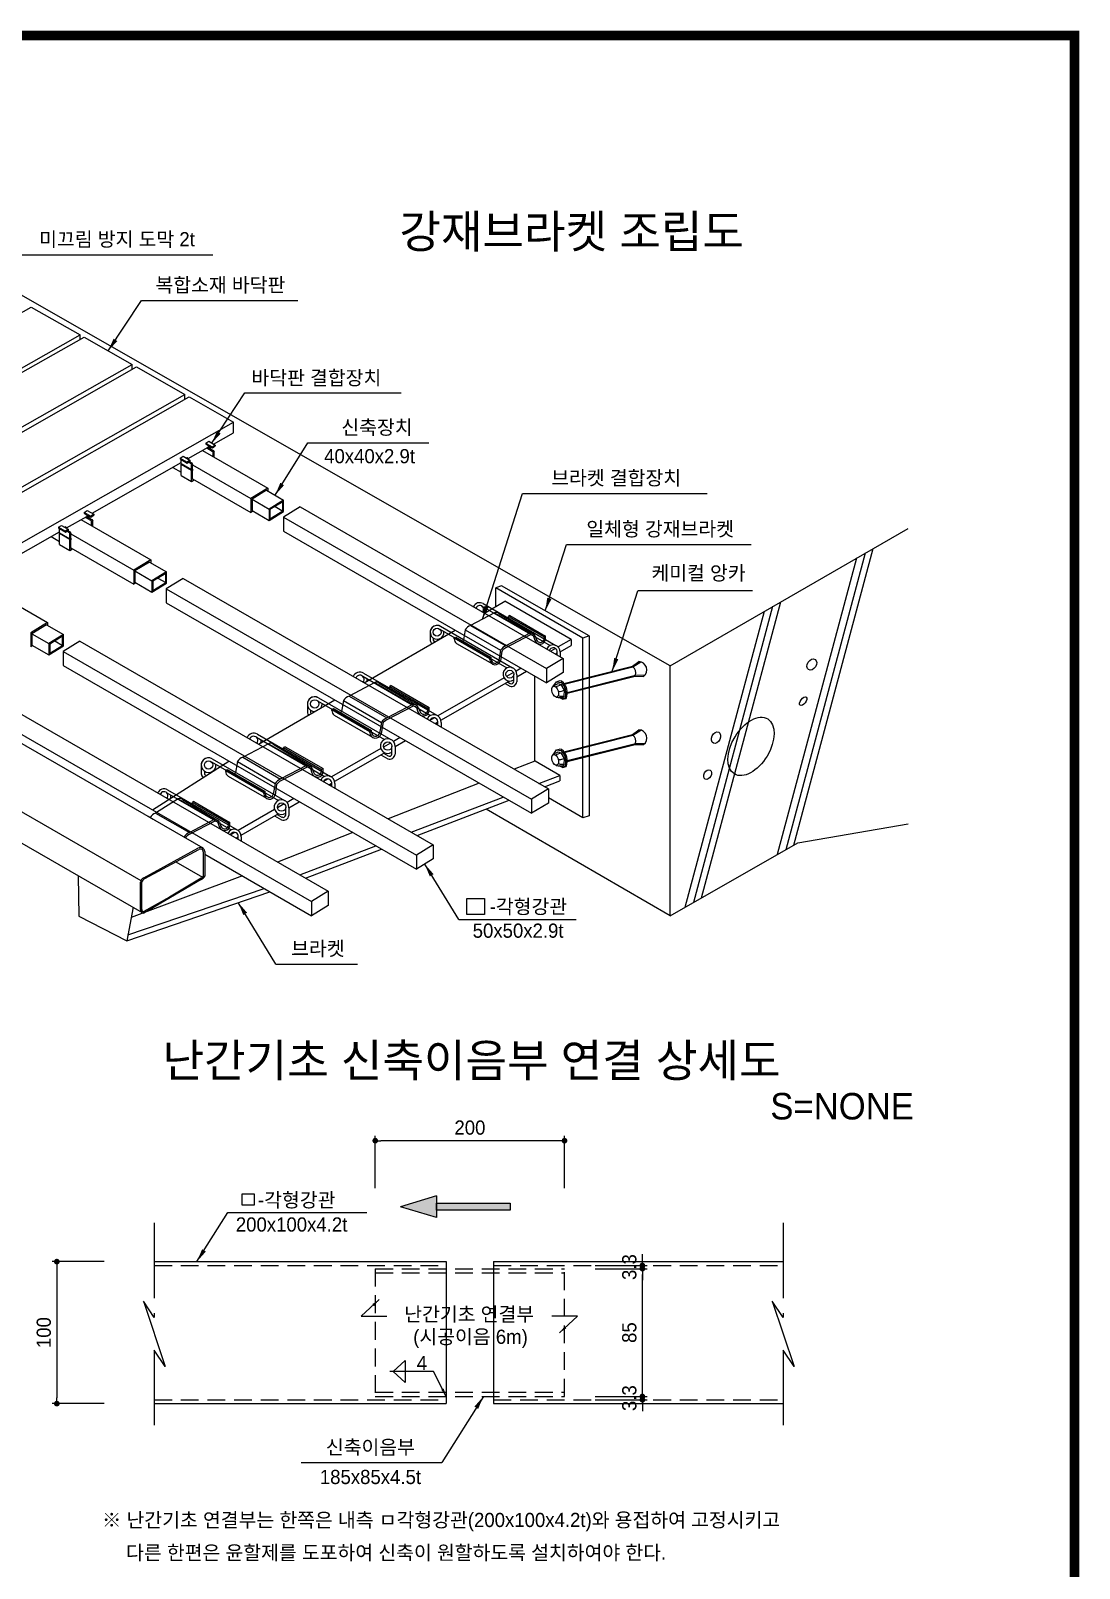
# Model space of a CAD drawing. Header units: millimetres. Extents: x 173610 to 224070, y -281283 to -269403.
# Drawn here: x 204844 to 207060, y -272841 to -269593 of the extents above; entities that cross this region are included whole.
import ezdxf
from ezdxf.enums import TextEntityAlignment as Align

# ---------------------------------------------------------------- set-up
doc = ezdxf.new("R2010")
doc.units = ezdxf.units.MM
doc.linetypes.add('CENTER', pattern=[50.8, 31.75, -6.35, 6.35, -6.35])
doc.linetypes.add('HIDDEN', pattern=[0.375, 0.25, -0.125])
for name, color, linetype in [('CA0021', 7, 'Continuous'), ('CENTER', 1, 'CENTER'), ('CX-BORD', 3, 'Continuous'), ('CX-BORD-LIN1', 4, 'Continuous'), ('CX-BORD-TEX1', 7, 'Continuous'), ('CX-BORD-TEX2', 6, 'Continuous'), ('CX-BORD-TEX3', 4, 'Continuous'), ('CZ-TEX1', 6, 'Continuous'), ('DIM01', 1, 'Continuous'), ('DIM1', 1, 'Continuous'), ('DIML', 1, 'Continuous'), ('LD', 1, 'Continuous'), ('S-254', 254, 'Continuous'), ('TEXT02', 6, 'Continuous'), ('난간기초', 4, 'Continuous'), ('합성목재', 52, 'Continuous')]:
    doc.layers.add(name, color=color, linetype=linetype)
doc.styles.add('MLTMHTXT', font='Dotum_1.TTF')
doc.styles.add('TB_BTXT', font='H2GTRE_1.TTF')
doc.styles.add('TB_TEXT', font='')
doc.styles.add('돋움', font='Dotum_1.TTF')
doc.styles.get('TB_TEXT').set_extended_font_data('DotumChe')

# ---------------------------------------------------------------- blocks, each defined once
blk = doc.blocks.new('CXBLKA1')
at = {"layer": 'CX-BORD-LIN1', "const_width": 2}
blk.add_lwpolyline([(821, 20), (25, 20), (25, 574), (821, 574)], close=True, dxfattribs=at)
at = {"layer": 'CX-BORD-TEX1', "style": 'TB_BTXT'}
blk.add_attdef('UD_TITLE', text='', height=10, dxfattribs=at).set_placement((423, 553), align=Align.MIDDLE_CENTER)
at = {"layer": 'CX-BORD-TEX1', "style": 'MLTMHTXT', "width": 0.8, "flags": 4}
blk.add_attdef('EI_NAME', (69.69, 43.65), '', height=6, dxfattribs=at)
at = {"layer": 'CX-BORD-TEX1', "style": 'TB_BTXT', "flags": 4}
blk.add_attdef('CI_NAME', text='', height=5, dxfattribs=at).set_placement((85, 28), align=Align.MIDDLE_CENTER)
at = {"layer": 'CX-BORD-TEX2', "style": 'TB_BTXT'}
blk.add_attdef('PI_CNAME', text='', height=5, dxfattribs=at).set_placement((40, 552), align=Align.BOTTOM_LEFT)
blk.add_attdef('UD_SUBTITLE', text='', height=7, dxfattribs=at).set_placement((423, 538), align=Align.MIDDLE_CENTER)
at = {"layer": 'CX-BORD-TEX3', "style": 'TB_BTXT'}
blk.add_attdef('UD_CDNAME', text='', height=4, dxfattribs=at).set_placement((42, 544), align=Align.BOTTOM_LEFT)
at = {"layer": 'CX-BORD-TEX3', "style": 'TB_TEXT'}
for tag, height, p in [('PI_TITLE', 4.5, (243, 50)), ('DC_RNUM4', 3, (320, 52)), ('DC_RDATE4', 3.5, (353, 52.5)), ('DC_RAPP4', 3.5, (510, 52.5)), ('DC_RCHK4', 3.5, (550, 52.5)), ('DC_RDGN4', 3.5, (590, 52.5)), ('UD_CDIST', 4.5, (676, 50)), ('DC_RNUM3', 3, (320, 45)), ('DC_RDATE3', 3.5, (353, 45.4)), ('DC_RAPP3', 3.5, (510, 45.4)), ('DC_RCHK3', 3.5, (550, 45.4)), ('DC_RDGN3', 3.5, (590, 45.4)), ('FI_NAME', 4.5, (781, 44.87)), ('PI_CDNAME', 4.5, (243, 38)), ('DC_RNUM2', 3, (320, 38)), ('DC_RDATE2', 3.5, (353, 38.5)), ('DC_RAPP2', 3.5, (510, 38.5)), ('DC_RCHK2', 3.5, (550, 38.5)), ('DC_RDGN2', 3.5, (590, 38.5)), ('DA_HSCALE', 4.5, (658.5, 38)), ('DA_VSCALE', 4.5, (693, 38)), ('DI_TITLE', 4.5, (781, 37.87)), ('DC_RNUM1', 3, (320, 31)), ('DC_RDATE1', 3.5, (353, 31.5)), ('DC_RAPP1', 3.5, (510, 31.5)), ('DC_RCHK1', 3.5, (550, 31.5)), ('DC_RDGN1', 3.5, (590, 31.5)), ('DI_SUBTITLE', 3.5, (781, 30.87)), ('PA_CCLASS', 4.5, (204, 26.5)), ('PI_STAGE', 4.5, (283, 26.5)), ('DI_DRWNO', 4.5, (676, 26.5))]:
    blk.add_attdef(tag, text='', height=height, dxfattribs=at).set_placement(p, align=Align.MIDDLE_CENTER)
for tag, p in [('DC_RDES4', (377, 52.5)), ('DC_RDES3', (377, 45.4)), ('DC_RDES2', (377, 38.5)), ('DC_RDES1', (377, 31.5))]:
    blk.add_attdef(tag, text='', height=3.5, dxfattribs=at).set_placement(p, align=Align.MIDDLE_LEFT)
at = {"layer": 'CX-BORD-TEX3', "style": 'TB_TEXT', "flags": 1}
for tag, p in [('PI_ID', (24, 16)), ('PI_CCODE', (31, 16)), ('PA_DSDATE', (47, 16)), ('PA_DEDATE', (64, 16)), ('PA_CSDATE', (81, 16)), ('PA_CEDATE', (98, 16)), ('PA_CFDATE', (114, 16)), ('EI_ENAME', (132, 16)), ('EI_DEPT', (146, 16)), ('EI_PERSON', (158, 16)), ('EI_EMAIL', (174, 16)), ('CI_CATEG', (189, 16)), ('CI_ROLE', (204, 16)), ('CI_ONAME', (216, 16)), ('CI_ADDR', (232, 16)), ('CI_TEL', (246, 16)), ('CI_FAX', (257, 16)), ('CI_HPADDR', (270, 16)), ('CI_CODE', (287, 16)), ('CI_DEPT', (300, 16)), ('CI_PERSON', (312, 16)), ('CI_EMAIL', (329, 16)), ('CI_PROLE', (342, 16)), ('DI_MANCODE', (357, 16)), ('DI_CATEG', (377, 16)), ('DI_LDATE', (392, 16)), ('DI_PCLASS', (407, 16)), ('DI_MMCLASS', (424, 16)), ('DI_MSCLASS', (443, 16)), ('DI_ECLASS', (462, 16)), ('DI_FNAME', (478, 16)), ('DC_ONAME', (493, 16)), ('DC_NNAME', (510, 16)), ('FI_CODE', (529, 16)), ('FI_CLASS', (545, 16)), ('FI_ICODE1', (563, 16)), ('FI_ICODE2', (581, 16)), ('------------', (597, 16))]:
    blk.add_attdef(tag, p, '', height=2, dxfattribs=at)
blk = doc.blocks.new('dghh')
for p, q in [((-20.3, 19.7), (1.21, 7.33)), ((-20.04, 20.61), (3.02, 7.35)), ((-16.49, 17.67), (-5.26, 11.21)), ((-15.14, 17.51), (-4.12, 10.95)), ((-11.57, 16.79), (-12.02, 16.53)), ((-12.02, 16.53), (-0.74, 10.04)), ((-12.02, 16.35), (-12.02, 16.53)), ((-11.57, 16.79), (-0.29, 10.3)), ((-36.84, 11.31), (-36.84, 8.92)), ((-33.82, 12.49), (-12.52, 0.23)), ((-33.59, 13.41), (-10.71, 0.25)), ((-29.22, 9.72), (-28.77, 9.98)), ((-28.77, 9.98), (-17.49, 3.49)), ((-25.75, 12.35), (-14.53, 5.88)), ((-24.12, 13.65), (-12.91, 7.19)), ((-0.29, 10.3), (-0.74, 10.04)), ((-0.74, 9.48), (-0.74, 10.04)), ((-0.29, 9.48), (-0.29, 10.3)), ((-35.9, 9.71), (-35.9, 9.05)), ((-29.22, 9.42), (-29.22, 9.72)), ((-29.22, 9.72), (-17.94, 3.24)), ((-28.49, 8.02), (-17.15, 1.49)), ((3.37, 4.38), (3.37, 5.2)), ((4.31, 5.19), (4.31, 3.84)), ((-17.94, 3.24), (-17.49, 3.49)), ((-17.94, 2.93), (-17.94, 3.24)), ((-17.49, 2.93), (-17.49, 3.49)), ((5.33, 3.25), (0, 0)), ((0, 0), (0, -4.46)), ((5.33, 3.25), (5.33, -1.21)), ((-58.24, -2.41), (-36.71, -14.8)), ((-57.97, -1.44), (-34.78, -14.78)), ((-54.43, -4.44), (-42.43, -11.34)), ((-52.99, -4.61), (-41.22, -11.61)), ((-13.12, -4.67), (-11.57, -5.57)), ((-12.32, -4.21), (-11.5, -4.69)), ((-10.36, -4.12), (-10.36, -1.89)), ((-9.42, -1.91), (-9.42, -4.18)), ((5.33, -1.21), (0, -4.46)), ((-72.3, -9.21), (-49.37, -22.4)), ((-62.58, -8.73), (-50.61, -15.63)), ((-49.18, -5.38), (-49.66, -5.65)), ((-49.66, -5.65), (-37.61, -12.58)), ((-49.66, -5.85), (-49.66, -5.65)), ((-49.18, -5.38), (-37.13, -12.31)), ((-75.78, -11.45), (-75.78, -14.01)), ((-74.77, -13.17), (-74.77, -13.87)), ((-72.55, -10.2), (-51.3, -22.42)), ((-68.02, -12.93), (-67.54, -12.65)), ((-68.02, -13.25), (-68.02, -12.93)), ((-68.02, -12.93), (-55.97, -19.86)), ((-67.54, -12.65), (-55.49, -19.58)), ((-64.32, -10.13), (-52.33, -17.03)), ((-37.13, -12.31), (-37.61, -12.58)), ((-37.61, -13.18), (-37.61, -12.58)), ((-37.13, -13.18), (-37.13, -12.31)), ((-67.24, -14.75), (-55.13, -21.72)), ((-34.4, -17.95), (-34.4, -17.07)), ((-33.4, -17.09), (-33.4, -18.53)), ((-91.9, -21.75), (-70.36, -34.14)), ((-91.63, -20.78), (-68.43, -34.12)), ((-88.08, -23.78), (-76.09, -30.68)), ((-86.64, -23.95), (-74.87, -30.95)), ((-55.97, -19.86), (-55.49, -19.58)), ((-55.97, -20.18), (-55.97, -19.86)), ((-55.49, -20.18), (-55.49, -19.58)), ((-105.96, -28.55), (-83.03, -41.74)), ((-96.23, -28.07), (-84.26, -34.97)), ((-82.83, -24.72), (-83.31, -24.99)), ((-83.31, -24.99), (-71.26, -31.92)), ((-83.31, -25.19), (-83.31, -24.99)), ((-82.83, -24.72), (-70.78, -31.65)), ((-52.53, -27.32), (-50.29, -28.61)), ((-51.68, -26.83), (-50.22, -27.67)), ((-49, -27.07), (-49, -24.69)), ((-47.99, -24.71), (-47.99, -27.14)), ((-109.43, -30.79), (-109.43, -33.35)), ((-108.43, -32.51), (-108.43, -33.21)), ((-106.2, -29.54), (-84.96, -41.76)), ((-101.68, -32.27), (-101.2, -31.99)), ((-101.68, -32.59), (-101.68, -32.27)), ((-101.68, -32.27), (-89.63, -39.2)), ((-101.2, -31.99), (-89.15, -38.92)), ((-100.9, -34.09), (-88.79, -41.06)), ((-97.98, -29.47), (-85.99, -36.37)), ((-70.78, -31.65), (-71.26, -31.92)), ((-71.26, -32.52), (-71.26, -31.92)), ((-70.78, -32.52), (-70.78, -31.65)), ((-120.12, -38.41), (-98.08, -51.08)), ((-89.63, -39.2), (-89.15, -38.92)), ((-89.15, -39.52), (-89.15, -38.92)), ((-68.05, -37.29), (-68.05, -36.41)), ((-67.05, -36.43), (-67.05, -37.87)), ((-120.38, -39.33), (-99.92, -51.1)), ((-116.75, -41.26), (-105.36, -47.81)), ((-115.39, -41.41), (-104.2, -48.07)), ((-111.76, -42.14), (-112.22, -42.41)), ((-112.22, -42.41), (-100.77, -48.99)), ((-112.22, -42.6), (-112.22, -42.41)), ((-111.76, -42.14), (-100.32, -48.73)), ((-89.63, -39.52), (-89.63, -39.2)), ((-123.95, -45.76), (-113.12, -51.88)), ((-86.19, -46.66), (-83.94, -47.95)), ((-85.33, -46.17), (-83.87, -47.01)), ((-82.65, -46.41), (-82.65, -44.03)), ((-81.65, -44.05), (-81.65, -46.48)), ((-100.32, -48.73), (-100.77, -48.99)), ((-100.77, -49.56), (-100.77, -48.99)), ((-100.32, -49.56), (-100.32, -48.73)), ((-97.73, -54.09), (-97.73, -53.25)), ((-96.77, -53.27), (-96.77, -54.64))]:
    blk.add_line(p, q)
at = {"ltscale": 0.5}
for p, q in [((-16.49, 17.67), (-24.08, 13.67)), ((-25.76, 12.34), (-26.34, 9.09)), ((-5.26, 10.65), (-12.87, 6.63)), ((-5.26, 11.21), (-12.85, 7.21)), ((-4.09, 10.27), (-3.66, 9.04)), ((-3.55, 10.42), (-3.12, 9.18)), ((-14.53, 5.88), (-15.11, 2.63)), ((-14.09, 5.59), (-14.57, 2.49)), ((-54.43, -4.44), (-62.53, -8.71)), ((-64.33, -10.13), (-64.95, -13.6)), ((-42.43, -11.94), (-50.56, -16.23)), ((-42.43, -11.34), (-50.54, -15.61)), ((-41.19, -12.34), (-40.73, -13.66)), ((-40.61, -12.19), (-40.15, -13.5)), ((-52.33, -17.03), (-52.96, -20.5)), ((-51.86, -17.34), (-52.38, -20.65)), ((-88.08, -23.78), (-96.18, -28.05)), ((-97.98, -29.47), (-98.6, -32.94)), ((-76.09, -31.28), (-84.21, -35.57)), ((-76.09, -30.68), (-84.19, -34.95)), ((-74.84, -31.68), (-74.38, -33)), ((-74.26, -31.53), (-73.8, -32.84)), ((-85.99, -36.37), (-86.61, -39.84)), ((-85.52, -36.68), (-86.03, -39.99)), ((-116.75, -41.26), (-123.9, -45.75)), ((-105.36, -48.38), (-113.08, -52.45)), ((-105.36, -47.81), (-113.06, -51.87)), ((-103.63, -48.61), (-103.18, -49.86)), ((-104.18, -48.76), (-103.74, -50.01))]:
    blk.add_line(p, q, dxfattribs=at)
for centre, radius in [((-34.66, 11.57), 1.25), ((-11.6, -1.75), 1.25), ((-73.45, -11.18), 1.33), ((-50.32, -24.53), 1.33), ((-107.1, -30.52), 1.33), ((-83.97, -43.87), 1.33)]:
    blk.add_circle(centre, radius)
for centre, radius, start, end in [((-21.15, 18.73), 2.18, 59.7332, 155.124), ((-21.14, 18.78), 1.25, 318.823, 161.2849), ((-21.15, 18.73), 2.18, 338.4427, 5.5765), ((-34.67, 11.51), 2.18, 59.7332, 185.1357), ((-34.67, 11.51), 2.18, 59.7332, 5.5765), ((-34.32, 9.6), 2.61, 195.155, 219.3772), ((-34.32, 9.6), 1.68, 199.2089, 224.6639), ((-27.5, 9.42), 1.71, 180, 234.8949), ((-27.56, 9.42), 1.26, 324.8996, 345), ((2.13, 5.35), 2.18, 355.6504, 155.87), ((2.13, 5.35), 1.25, 319.837, 160.2709), ((-16.22, 2.93), 1.71, 180, 345), ((-16.28, 2.95), 1.21, 180.6968, 345.0049), ((-11.6, -1.75), 2.18, 355.6504, 304.5624), ((-59.15, -3.46), 2.33, 59.7332, 155.124), ((-59.14, -3.4), 1.33, 318.823, 161.2849), ((-59.15, -3.46), 2.33, 347.8712, 5.5765), ((-11.03, -4.05), 1.61, 250.3594, 355.1548), ((-11.12, -4.01), 0.774, 239.2709, 351.4692), ((-73.45, -11.24), 2.33, 59.7332, 185.1357), ((-73.45, -11.24), 2.33, 59.7332, 269.2105), ((-73.08, -13.28), 2.79, 195.155, 211.1782), ((-73.08, -13.28), 1.79, 199.2089, 211.7887), ((-73.45, -11.24), 2.33, 330.9618, 5.5765), ((-66.19, -13.25), 1.83, 180, 234.8949), ((-66.25, -13.25), 1.35, 324.8996, 345), ((-35.72, -16.92), 2.33, 355.6504, 155.87), ((-35.72, -16.92), 1.33, 319.837, 160.2709), ((-92.8, -22.8), 2.33, 59.7332, 155.124), ((-92.8, -22.74), 1.33, 318.823, 161.2849), ((-92.8, -22.8), 2.33, 343.166, 5.5765), ((-54.14, -20.18), 1.83, 180, 345), ((-54.2, -20.16), 1.29, 180.6968, 345.0049), ((-50.32, -24.53), 2.33, 355.6504, 304.5624), ((-107.11, -30.58), 2.33, 59.7332, 185.1357), ((-107.11, -30.58), 2.33, 59.7332, 5.5765), ((-49.71, -26.99), 1.72, 250.3594, 355.1548), ((-49.81, -26.95), 0.827, 239.2709, 351.4692), ((-106.74, -32.62), 2.79, 195.155, 222.3049), ((-106.74, -32.62), 1.79, 199.2089, 227.9196), ((-99.85, -32.59), 1.83, 180, 234.8949), ((-99.91, -32.59), 1.35, 324.8996, 345), ((-69.38, -36.26), 2.33, 355.6504, 155.87), ((-121.24, -40.32), 2.22, 59.7332, 155.124), ((-69.38, -36.26), 1.33, 319.837, 160.2709), ((-121.23, -40.26), 1.27, 318.823, 161.2849), ((-121.24, -40.32), 2.22, 339.7567, 5.5765), ((-87.8, -39.52), 1.83, 180, 345), ((-87.86, -39.5), 1.29, 180.6968, 345.0049), ((-83.97, -43.87), 2.33, 355.6504, 304.5624), ((-83.36, -46.33), 1.72, 250.3594, 355.1548), ((-83.47, -46.29), 0.827, 239.2709, 351.4692), ((-98.98, -53.11), 2.22, 355.6504, 155.87), ((-98.98, -53.11), 1.27, 319.837, 160.2709)]:
    blk.add_arc(centre, radius, start, end)
for centre, radius, start, end in [((-15.92, 16.65), 1.16, 47.836, 119.1142), ((-13.28, 16.35), 1.26, 331.6573, 0), ((-5.07, 9.38), 1.84, 34.3109, 95.9437), ((-2, 9.48), 1.71, 195, 0), ((-1.95, 9.53), 1.21, 196.645, 357.6533), ((-53.82, -5.53), 1.24, 47.836, 119.1142), ((-51.01, -5.85), 1.35, 331.6573, 0), ((-42.23, -13.29), 1.96, 34.3109, 95.9437), ((-38.96, -13.18), 1.83, 195, 0), ((-38.9, -13.13), 1.3, 196.645, 357.6533), ((-87.48, -24.87), 1.24, 47.836, 119.1142), ((-84.66, -25.19), 1.35, 331.6573, 0), ((-75.88, -32.63), 1.96, 34.3109, 95.9437), ((-72.61, -32.52), 1.83, 195, 0), ((-72.56, -32.47), 1.3, 196.645, 357.6533), ((-116.18, -42.29), 1.18, 47.836, 119.1142), ((-113.5, -42.6), 1.28, 331.6573, 0), ((-105.16, -49.66), 1.86, 34.3109, 95.9437), ((-102.06, -49.56), 1.74, 195, 0), ((-102, -49.51), 1.23, 196.645, 357.6533)]:
    blk.add_arc(centre, radius, start, end, dxfattribs=at)
at = {"linetype": 'ByBlock', "ltscale": 0.5}
for centre, radius, start, end in [((-22.92, 10.48), 3.39, 109.8696, 146.768), ((-4.95, 9.59), 1.09, 38.2166, 106.0951), ((-11.69, 4.02), 3.39, 109.8696, 146.768), ((-11.69, 4.02), 2.86, 114.1468, 146.768), ((-61.3, -12.12), 3.62, 109.8696, 146.768), ((-42.11, -13.07), 1.17, 38.2166, 106.0951), ((-49.31, -19.02), 3.62, 109.8696, 146.768), ((-49.31, -19.02), 3.06, 114.1468, 146.768), ((-94.96, -31.46), 3.62, 109.8696, 146.768), ((-75.76, -32.41), 1.17, 38.2166, 106.0951), ((-82.96, -38.36), 3.62, 109.8696, 146.768), ((-82.96, -38.36), 3.06, 114.1468, 146.768), ((-122.74, -48.98), 3.44, 109.8696, 147.7018), ((-105.05, -49.45), 1.11, 38.2166, 106.0951), ((-111.89, -55.1), 3.44, 109.8696, 150.4162), ((-111.89, -55.1), 2.9, 114.1468, 150.4826)]:
    blk.add_arc(centre, radius, start, end, dxfattribs=at)
blk = doc.blocks.new('_Dot')
at = {"layer": 'DIML', "color": 140, "linetype": 'Continuous'}
blk.add_line((0, 0), (-1, 0), dxfattribs=at)
at = {"layer": 'DIML', "color": 140, "linetype": 'Continuous', "const_width": 0.5}
blk.add_lwpolyline([(-0.25, 0, 1), (0.25, 0, 1)], format="xyb", close=True, dxfattribs=at)

msp = doc.modelspace()

# ---------------------------------------------------------------- hatches: boundary and pattern name
at = {"layer": 'S-254'}
h = msp.add_hatch(color=256, dxfattribs=at)
h.paths.add_polyline_path([(205701.5367, -272053.9057), (205625.0057, -272076.9694), (205701.5367, -272100.0332)])
h.paths.add_polyline_path([(205856.9317, -272069.5299), (205701.5367, -272069.5299), (205701.5367, -272084.4089), (205856.9317, -272084.4089)])

# ---------------------------------------------------------------- linework, layer by layer
for p, q in [((206195.1108, -270934.2791), (204627.8348, -270039.9753)), ((204025.0807, -270638.1466), (204844.473, -270176.6168)), ((204130.3933, -270698.8167), (204948.329, -270235.6414)), ((204136.6441, -270702.4177), (204956.7801, -270240.4444)), ((204948.329, -270245.2095), (204948.329, -270235.6414)), ((204239.4122, -270761.6219), (205058.094, -270298.0242)), ((205058.094, -270308.2826), (205058.094, -270298.0242)), ((204250.3132, -270767.902), (205067.1185, -270303.1531)), ((204350.0408, -270825.3545), (205169.4797, -270361.3281)), ((205169.4797, -270371.5865), (205169.4797, -270361.3281)), ((204360.9488, -270831.6386), (205178.5093, -270366.4599)), ((204453.8216, -270885.1421), (205272.0162, -270419.6027)), ((205272.0162, -270442.3463), (205272.0162, -270419.6027)), ((205230.3431, -270466.0576), (205272.0162, -270442.3463)), ((205176.5917, -270496.6413), (205218.9516, -270472.5392)), ((205206.7073, -270479.506), (205344.6878, -270558.9959)), ((203803.9426, -270510.75), (205207.3402, -271319.2406)), ((204973.4247, -270612.24), (205161.8483, -270505.03)), ((205143.9211, -270515.2303), (205161.8483, -270525.5581)), ((205185.8014, -270509.6148), (205309.1773, -270580.6911)), ((205185.8014, -270539.3574), (205309.1773, -270610.4337)), ((205344.6878, -270558.9959), (205309.1773, -270580.6911)), ((203678.3661, -270582.5048), (205076.793, -271388.1318)), ((205309.1773, -270580.6911), (205309.1773, -270610.4337)), ((205342.3349, -270563.7776), (205311.5656, -270582.5761)), ((205311.5656, -270582.5761), (205311.5656, -270606.5496)), ((205311.5656, -270582.5761), (205347.481, -270603.2668)), ((205342.3349, -270563.7776), (205378.2503, -270584.4683)), ((204919.6733, -270642.8237), (204962.0332, -270618.7216)), ((205313.6085, -270607.7265), (205309.1773, -270610.4337)), ((205311.5656, -270606.5496), (205347.481, -270627.2403)), ((205360.0989, -270597.9849), (205378.2503, -270608.4418)), ((205413.172, -270598.4493), (205377.6615, -270620.1444)), ((205377.6615, -270620.1444), (205933.6578, -270940.4512)), ((205377.6615, -270620.1444), (205377.6615, -270649.887)), ((205413.172, -270598.4493), (205969.1683, -270918.7561)), ((203678.3661, -270648.6291), (205079.0898, -271455.5792)), ((204747.9493, -270740.5318), (204904.9299, -270651.2124)), ((204928.883, -270655.5522), (205061.7662, -270732.1056)), ((204950.0028, -270625.5667), (205097.2767, -270710.4105)), ((205377.6615, -270649.887), (205933.6578, -270970.1938)), ((206195.1108, -270934.2791), (206697.7349, -270644.3249)), ((204887.0026, -270661.4127), (204904.9299, -270671.7405)), ((204928.883, -270685.5398), (205061.7662, -270762.0932)), ((206623.355, -270687.2333), (206455.5721, -271313.6711)), ((205097.2767, -270710.4105), (205061.7662, -270732.1056)), ((205094.9238, -270715.1922), (205064.1545, -270733.9907)), ((205094.9238, -270715.1922), (205130.8391, -270735.8828)), ((206589.0733, -270707.0097), (206421.3381, -271333.2697)), ((206607.2557, -270696.5207), (206439.4952, -271322.875)), ((204724.5274, -270753.8585), (204879.3326, -270843.041)), ((205061.7662, -270732.1056), (205061.7662, -270761.8482)), ((205064.1545, -270733.9907), (205100.0699, -270754.6813)), ((205064.1545, -270733.9907), (205064.1545, -270757.9641)), ((205112.6878, -270749.3994), (205128.9916, -270758.7919)), ((205165.7608, -270749.8638), (205130.2503, -270771.559)), ((205165.7608, -270749.8638), (205937.6863, -271194.5663)), ((205066.1973, -270759.141), (205061.7662, -270761.8482)), ((205064.1545, -270757.9641), (205100.0699, -270778.6548)), ((205130.2503, -270771.559), (205902.1758, -271216.2615)), ((205130.2503, -270771.559), (205130.2503, -270801.3016)), ((205826.8547, -270809.0052), (205826.8547, -270769.9108)), ((206010.7014, -270876.097), (205826.8547, -270769.9108)), ((206023.9724, -270871.4245), (205838.5281, -270765.8008)), ((205130.2503, -270801.3016), (205902.1758, -271246.0041)), ((205802.8253, -270822.9267), (205846.0005, -270797.9129)), ((205985.875, -270878.7016), (205846.0005, -270797.9129)), ((206411.7061, -270809.0969), (206244.1437, -271434.7115)), ((206428.0422, -270799.6729), (206260.4572, -271425.3723)), ((204879.3326, -270843.041), (204843.8221, -270864.7361)), ((204876.9797, -270847.8227), (204846.2104, -270866.6212)), ((204876.9797, -270847.8227), (204912.8951, -270868.5134)), ((206393.6347, -270819.522), (206226.0974, -271445.0428)), ((204843.8221, -270864.7361), (204843.8221, -270894.4787)), ((204846.2104, -270866.6212), (204846.2104, -270890.5947)), ((204846.2104, -270866.6212), (204882.1258, -270887.3119)), ((204894.7437, -270882.0299), (204911.0475, -270891.4225)), ((204947.8168, -270882.4944), (204912.3063, -270904.1895)), ((204947.8168, -270882.4944), (205694.2382, -271312.5041)), ((205548.4253, -270970.315), (205740.6028, -270858.9758)), ((205985.875, -270878.7016), (205958.2335, -270894.5536)), ((206010.7166, -271255.7713), (206010.7014, -270876.097)), ((206023.9724, -270871.4245), (206023.9724, -271251.1042)), ((204848.2533, -270891.7715), (204843.8221, -270894.4787)), ((204846.2104, -270890.5947), (204882.1258, -270911.2853)), ((204912.3063, -270904.1895), (205658.7277, -271334.1993)), ((204912.3063, -270904.1895), (204912.3063, -270933.9321)), ((205952.4798, -270897.8532), (205942.6599, -270903.4847)), ((205954.9759, -270909.0747), (205956.1182, -270908.4183)), ((205962.4188, -270904.7975), (205985.875, -270891.3179)), ((204912.3063, -270933.9321), (205658.7277, -271363.9419)), ((205863.9126, -270948.645), (205849.5416, -270956.8865)), ((205880.1194, -270939.3506), (205869.341, -270945.5319)), ((205870.8637, -270957.4116), (205891.192, -270945.7295)), ((205969.1683, -270918.7561), (205933.6578, -270940.4512)), ((205933.6578, -270940.4512), (205933.6578, -270970.1938)), ((205969.1683, -270948.4987), (205933.6578, -270970.1938)), ((205969.1683, -270918.7561), (205969.1683, -270948.4987)), ((206195.1108, -271462.7824), (206195.1108, -270934.2791)), ((205844.1132, -270959.9996), (205704.1211, -271040.2827)), ((205710.6021, -271049.5093), (205854.8965, -270966.5875)), ((205946.2995, -270979.4548), (205949.4852, -270975.9215)), ((205949.2495, -270976.1829), (205954.9474, -270968.053)), ((205949.4852, -270975.9215), (205958.6133, -270972.1199)), ((205954.4982, -270980.093), (205956.2422, -270977.1921)), ((205954.9474, -270968.053), (205964.0777, -270969.3532)), ((205956.2422, -270977.1921), (205964.2937, -270974.4826)), ((204757.3873, -270998.7293), (205472.6305, -271410.7774)), ((205324.9741, -271099.7729), (205486.2028, -271006.364)), ((205954.2593, -271000.5587), (205958.5166, -271001.5329)), ((205958.5166, -271001.5329), (205968.6423, -271001.5329)), ((205958.641, -270988.1959), (205964.2028, -270988.4263)), ((205958.7593, -270996.9811), (205962.798, -270998.323)), ((205962.798, -270998.323), (205970.7553, -270998.323)), ((205964.2028, -270988.4263), (205971.1592, -270985.8088)), ((205972.9354, -271002.3032), (205967.6688, -271005.0051)), ((204721.8769, -271020.4244), (205437.12, -271432.4725)), ((205696.8602, -271044.4467), (205686.9601, -271050.1242)), ((205698.2322, -271056.618), (205704.3851, -271053.0821)), ((205583.604, -271109.3971), (205479.5429, -271169.0744)), ((205604.2774, -271097.5413), (205589.5336, -271105.9966)), ((205624.4196, -271085.9901), (205610.207, -271094.1408)), ((205613.7005, -271105.1959), (205635.7563, -271092.5211)), ((205100.8952, -271238.7751), (205262.7516, -271135.8219)), ((205486.2412, -271178.4431), (205591.4064, -271118.0077)), ((205961.9609, -271165.9528), (205909.7375, -271135.8298)), ((205946.2995, -271123.5885), (205949.4852, -271120.0552)), ((205949.2495, -271120.3166), (205954.9474, -271112.1867)), ((205949.4852, -271120.0552), (205958.6133, -271116.2536)), ((205954.4982, -271124.2267), (205956.2422, -271121.3257)), ((205954.9474, -271112.1867), (205964.0777, -271113.4868)), ((205956.2422, -271121.3257), (205964.2937, -271118.6162)), ((205958.641, -271132.3295), (205964.2028, -271132.5599)), ((205958.7593, -271141.1147), (205962.798, -271142.4566)), ((205962.798, -271142.4566), (205970.7553, -271142.4566)), ((205964.2028, -271132.5599), (205971.1592, -271129.9424)), ((205472.1217, -271173.3303), (205462.3672, -271178.9244)), ((205917.5194, -271182.9483), (205961.9609, -271165.966)), ((205954.2593, -271144.6923), (205958.5166, -271145.6665)), ((205958.5166, -271145.6665), (205968.6423, -271145.6665)), ((205961.9609, -271165.966), (205961.9609, -271177.5659)), ((205972.9354, -271146.4368), (205967.6688, -271149.1388)), ((205473.8712, -271185.5518), (205480.0241, -271182.0159)), ((205937.6863, -271194.5663), (205902.1758, -271216.2615)), ((205929.6251, -271189.9223), (205961.9609, -271177.5659)), ((205937.6863, -271194.5663), (205937.6863, -271224.3089)), ((205359.1634, -271238.1099), (205282.1146, -271282.2961)), ((205379.7371, -271226.3113), (205365.1217, -271234.6929)), ((205399.8267, -271214.7902), (205385.6955, -271222.8942)), ((205389.3396, -271234.1297), (205411.3953, -271221.4549)), ((205648.0755, -271285.91), (205842.4896, -271211.6192)), ((205660.1812, -271292.8841), (205854.5953, -271218.5932)), ((206195.1108, -271462.7824), (205806.3601, -271237.0252)), ((205902.1758, -271216.2615), (205902.1758, -271246.0041)), ((205937.6863, -271224.3089), (205902.1758, -271246.0041)), ((206010.7983, -271255.7425), (205937.6863, -271213.1715)), ((205102.7543, -271258.8332), (205092.3208, -271252.4486)), ((205288.3588, -271292.1604), (205367.0454, -271246.9415)), ((206464.5882, -271308.5095), (206697.7349, -271268.329)), ((205275.3229, -271286.191), (205265.8251, -271291.6378)), ((205277.5321, -271298.3822), (205282.1507, -271295.728)), ((205211.4424, -271332.2034), (205437.12, -271462.2151)), ((205412.2842, -271376.0122), (205573.0457, -271314.5809)), ((205424.3899, -271382.9862), (205585.1514, -271321.5549)), ((205694.2382, -271312.5041), (205658.7277, -271334.1993)), ((205658.7277, -271334.1993), (205658.7277, -271363.9419)), ((205694.2382, -271312.5041), (205694.2382, -271342.2467)), ((206195.1108, -271462.7824), (206464.5882, -271308.5095)), ((205150.1791, -271348.652), (205206.4606, -271381.0755)), ((205694.2382, -271342.2467), (205658.7277, -271363.9419)), ((205047.0131, -271515.031), (205349.3601, -271411.6571)), ((205049.3356, -271502.4542), (205337.2544, -271404.6831)), ((205472.6305, -271410.7774), (205437.12, -271432.4725)), ((205437.12, -271432.4725), (205437.12, -271462.2151)), ((205472.6305, -271410.7774), (205472.6305, -271440.52)), ((205472.6305, -271440.52), (205437.12, -271462.2151))]:
    msp.add_line(p, q)
at = {"linetype": 'Continuous'}
for p, q in [((205701.5367, -272053.9057), (205625.0057, -272076.9694)), ((205701.5367, -272100.0332), (205625.0057, -272076.9694)), ((205701.5367, -272053.9057), (205701.5367, -272100.0332))]:
    msp.add_line(p, q, dxfattribs=at)
for points in [[(205958.6133, -270972.1199), (205963.8799, -270973.7999), (205971.2375, -270985.938), (205970.7368, -270998.7977), (205968.6423, -271001.5329)], [(205958.6133, -271116.2536), (205963.8799, -271117.9336), (205971.2375, -271130.0716), (205970.7368, -271142.9313), (205968.6423, -271145.6665)]]:
    msp.add_lwpolyline(points)
msp.add_lwpolyline([(205701.5367, -272069.5299), (205856.9317, -272069.5299), (205856.9317, -272084.4089), (205701.5367, -272084.4089)], close=True, dxfattribs=at)
for centre, major_axis, ratio in [((206494.4882, -270931.6996), (6.9763, 10.8782), 0.707088883), ((205952.1858, -270988.985), (-3.6285, 11.4393), 0.535274439), ((206476.0708, -271009.2422), (6.4182, 8.6467), 0.51095571), ((206366.0396, -271104.6934), (35.2733, 58.171), 0.58163164), ((206292.1314, -271086.2902), (5.532, 11.6518), 0.698499165), ((205952.1858, -271133.1187), (-3.6285, 11.4393), 0.535274439), ((206274.5349, -271164.1486), (5.1369, 9.4796), 0.686744436)]:
    msp.add_ellipse(centre, major_axis=major_axis, ratio=ratio)
at = {"layer": 'CA0021', "color": 0}
for p, q in [((205838.5281, -270765.8008), (205826.8547, -270769.9108)), ((205985.875, -270878.7016), (205985.875, -270891.3179)), ((206023.9724, -270871.4245), (206010.7014, -270876.097)), ((205909.3467, -271135.983), (205909.3467, -270956.1883)), ((205909.3467, -271135.983), (205865.6929, -271153.0913)), ((205791.4214, -271182.199), (205598.972, -271257.6217)), ((206023.9724, -271251.1042), (206010.7014, -271255.7766)), ((205524.7005, -271286.7294), (205365.5636, -271349.0967)), ((205291.2921, -271378.2044), (205056.0037, -271466.3454))]:
    msp.add_line(p, q, dxfattribs=at)
at = {"layer": 'CENTER', "ltscale": 5}
for points in [[(205104.8712, -272111.3758), (205104.8712, -272310.6779), (205081.868, -272276.1732), (205127.8743, -272414.192), (205104.8712, -272379.6873), (205104.8712, -272570.1415)], [(206434.0297, -272111.3758), (206434.0297, -272310.6779), (206411.0265, -272276.1732), (206457.0328, -272414.192), (206434.0297, -272379.6873), (206434.0297, -272570.1415)]]:
    msp.add_lwpolyline(points, dxfattribs=at)
at = {"layer": 'DIM01'}
for p, q in [((204822.5228, -270066.1108), (205228.6125, -270066.1108)), ((205077.9718, -270162.6308), (205408.3509, -270162.6308)), ((205296.4669, -270358.0915), (205626.846, -270358.0915)), ((205360.2752, -270574.1508), (205429.6642, -270463.4741)), ((205429.6642, -270463.4741), (205684.8504, -270463.4573)), ((205883.253, -270570.3755), (206273.2191, -270570.3755)), ((205976.1842, -270678.2098), (206366.1503, -270678.2098)), ((206369.3577, -270776.1844), (206127.0713, -270776.1844)), ((205748.1687, -271470.5611), (205676.4829, -271353.0943)), ((205361.6991, -271564.4031), (205282.4456, -271434.5355)), ((205748.1687, -271470.5611), (205996.8158, -271470.5611)), ((205361.6991, -271564.4031), (205534.359, -271564.4031)), ((205260.3878, -272089.0375), (205554.1558, -272089.0375)), ((205579.94, -272273.2871), (205542.0237, -272308.3233)), ((205542.0237, -272308.3233), (205596.3467, -272308.3186)), ((205999.214, -272308.2891), (205944.891, -272308.2938)), ((205961.2977, -272343.3253), (205999.214, -272308.2891)), ((205635.3923, -272401.5671), (205609.7059, -272425.0068)), ((205635.3923, -272401.5671), (205635.3963, -272448.4421)), ((205609.7059, -272425.0068), (205635.3963, -272448.4421)), ((205415.2539, -272617.3858), (205712.5834, -272617.3858))]:
    msp.add_line(p, q, dxfattribs=at)
at = {"layer": 'DIM01', "extrusion": (0, 0, -1)}
for p, q in [((205694.8632, -272424.9995), (205602.8893, -272425.0074)), ((205721.9166, -272477.9169), (205694.8632, -272424.9995))]:
    msp.add_line(p, q, dxfattribs=at)
at = {"layer": 'DIM01'}
for points in [[(205565.4104, -272282.8229), (205579.94, -272273.2871), (205569.2885, -272287.0197)], [(205975.8273, -272333.7895), (205961.2977, -272343.3253), (205971.9493, -272329.5926)]]:
    msp.add_solid(points, dxfattribs=at)
at = {"layer": 'DIM01', "extrusion": (0, 0, -1)}
msp.add_solid([(-205716.5476, -272461.0074), (-205721.9166, -272477.9169), (-205711.3536, -272463.6628)], dxfattribs=at)
at = {"layer": 'DIM1'}
for p, q in [((205007.4371, -270269.2343), (205077.9718, -270162.6308)), ((205225.9322, -270464.6951), (205296.4669, -270358.0915)), ((205798.201, -270836.1332), (205883.253, -270570.3755)), ((205931.2503, -270818.6127), (205976.1842, -270678.2098)), ((206072.734, -270945.9692), (206127.0713, -270776.1844)), ((205195.0424, -272192.9169), (205260.3878, -272089.0375)), ((205800.3164, -272477.9169), (205712.5834, -272617.3858))]:
    msp.add_line(p, q, dxfattribs=at)
at = {"layer": 'DIM1', "color": 140}
for p, q in [((205571.9166, -272037.5671), (205571.9166, -271927.5671)), ((205959.9166, -271937.5671), (205583.9166, -271937.5671)), ((205971.9166, -272037.5671), (205971.9166, -271927.5671)), ((206136.4319, -272189.1169), (206136.4319, -272177.1169)), ((204999.0169, -272192.9169), (204889.0169, -272192.9169)), ((204899.0169, -272204.9169), (204899.0169, -272480.9169)), ((206036.4319, -272201.1169), (206146.4319, -272201.1169)), ((206036.4319, -272207.9169), (206146.4319, -272207.9169)), ((206036.4319, -272207.9169), (206146.4319, -272207.9169)), ((206136.4319, -272207.9169), (206136.4319, -272201.1169)), ((206136.4319, -272465.9169), (206136.4319, -272219.9169)), ((206136.4319, -272219.9169), (206136.4319, -272231.9169)), ((206136.4319, -272465.9169), (206136.4319, -272453.9169)), ((204999.0169, -272492.9169), (204889.0169, -272492.9169)), ((206036.4319, -272477.9169), (206146.4319, -272477.9169)), ((206036.4319, -272477.9169), (206146.4319, -272477.9169)), ((206036.4319, -272484.7169), (206146.4319, -272484.7169)), ((206136.4319, -272477.9169), (206136.4319, -272484.7169)), ((206136.4319, -272496.7169), (206136.4319, -272508.7169))]:
    msp.add_line(p, q, dxfattribs=at)
at = {"layer": 'LD', "extrusion": (0, 0, -1)}
for points in [[(-205026.7794, -270248.4581), (-205007.4371, -270269.2343), (-205018.9957, -270243.3079)], [(-205245.2746, -270443.9189), (-205225.9322, -270464.6951), (-205237.4908, -270438.7687)], [(-205379.1144, -270552.8863), (-205360.2909, -270574.1337), (-205371.2059, -270547.9299)], [(-205811.4262, -270810.7584), (-205798.447, -270836.0036), (-205802.537, -270807.9135)], [(-205944.2295, -270793.3675), (-205931.2503, -270818.6127), (-205935.3403, -270790.5227)], [(-206085.7132, -270920.7241), (-206072.734, -270945.9692), (-206076.824, -270917.8792)], [(-205687.0853, -271379.4261), (-205676.4829, -271353.0943), (-205695.0523, -271374.5642)], [(-205293.0479, -271460.8674), (-205282.4456, -271434.5355), (-205301.0149, -271456.0054)], [(-205213.9014, -272171.701), (-205195.0424, -272192.9169), (-205206.0012, -272166.7314)], [(-205781.4573, -272499.1328), (-205800.3164, -272477.9169), (-205789.3575, -272504.1024)]]:
    msp.add_solid(points, dxfattribs=at)
at = {"layer": 'TEXT02', "color": 0}
for p, q in [((205213.8663, -270464.2111), (205220.1984, -270460.2133)), ((205220.1984, -270460.2133), (205233.8717, -270468.0904)), ((205159.4021, -270495.5994), (205165.7341, -270491.6016)), ((205165.7341, -270491.6016), (205180.0961, -270499.8755)), ((205207.3785, -270479.8927), (205207.3785, -270479.1241)), ((205213.8663, -270464.2111), (205219.4725, -270467.4408)), ((205213.8663, -270464.2111), (205213.8663, -270466.1723)), ((205213.8663, -270466.1723), (205219.0335, -270469.1491)), ((205215.8198, -270474.3211), (205227.3394, -270480.9575)), ((205218.2477, -270472.9397), (205218.9516, -270473.3452)), ((205218.9516, -270470.0756), (205218.9516, -270476.1253)), ((205221.2284, -270470.849), (205221.2284, -270477.4369)), ((205221.2284, -270477.4057), (205223.3637, -270475.8558)), ((205221.5954, -270468.6638), (205227.9993, -270472.353)), ((205223.3543, -270475.8626), (205229.9198, -270479.4075)), ((205223.3615, -270471.6424), (205227.9993, -270474.3142)), ((205223.3637, -270472.0848), (205223.3637, -270475.8558)), ((205227.3394, -270480.9575), (205229.9198, -270479.4075)), ((205227.3394, -270480.9575), (205229.1962, -270483.0785)), ((205233.8717, -270468.0904), (205227.9993, -270472.353)), ((205227.9993, -270474.3142), (205233.8717, -270470.078)), ((205227.9993, -270472.353), (205227.9993, -270474.3142)), ((205229.1962, -270492.4618), (205229.1962, -270483.0785)), ((205229.9198, -270479.4075), (205231.7766, -270482.3364)), ((205231.7766, -270493.9483), (205231.7766, -270482.3364)), ((205233.8717, -270468.0904), (205233.8717, -270470.0858)), ((205159.4021, -270495.5994), (205174.2236, -270504.1381)), ((205159.4021, -270495.5994), (205159.4021, -270497.5607)), ((205159.4021, -270497.5607), (205174.2236, -270506.0993)), ((205162.0603, -270499.0921), (205161.8483, -270499.3083)), ((205161.8483, -270507.3055), (205161.8483, -270499.3083)), ((205161.8483, -270507.3055), (205183.6661, -270519.8746)), ((205161.8483, -270532.2178), (205161.8483, -270508.3644)), ((205161.8483, -270508.3644), (205183.6661, -270520.9335)), ((205172.7238, -270495.5972), (205173.5237, -270495.0166)), ((205180.0961, -270499.8755), (205174.2236, -270504.1381)), ((205174.2236, -270506.0993), (205180.0961, -270501.863)), ((205174.2236, -270504.1381), (205174.2236, -270506.0993)), ((205174.4994, -270496.6201), (205175.2993, -270496.0395)), ((205176.6348, -270496.6913), (205176.6348, -270497.8815)), ((205176.9142, -270504.1584), (205181.8092, -270506.9784)), ((205179.0702, -270502.6031), (205183.9445, -270505.4285)), ((205180.0961, -270499.8755), (205180.0961, -270501.8709)), ((205181.8092, -270506.9784), (205183.9445, -270505.4285)), ((205181.8092, -270506.9784), (205183.6661, -270509.0994)), ((205183.6661, -270519.8746), (205183.6661, -270509.0994)), ((205183.6661, -270544.7869), (205183.6661, -270520.9335)), ((205183.9445, -270505.4285), (205185.8014, -270508.3574)), ((205185.8014, -270518.9595), (205185.8014, -270508.3574)), ((205185.8014, -270540.4587), (205185.8014, -270521.8485)), ((205161.8483, -270532.2178), (205183.6661, -270544.7869)), ((205183.6661, -270544.7869), (205189.2763, -270541.3593)), ((205185.8014, -270540.4587), (205186.7292, -270539.8919)), ((204956.9479, -270610.3935), (204963.28, -270606.3957)), ((204956.9479, -270610.3935), (204962.5541, -270613.6232)), ((204956.9479, -270610.3935), (204956.9479, -270612.3547)), ((204956.9479, -270612.3547), (204962.1151, -270615.3315)), ((204958.9014, -270620.5035), (204970.4209, -270627.1399)), ((204961.3293, -270619.1221), (204962.0332, -270619.5276)), ((204962.0332, -270616.258), (204962.0332, -270622.3077)), ((204963.28, -270606.3957), (204976.9533, -270614.2728)), ((204964.3099, -270617.0314), (204964.3099, -270623.6194)), ((204964.3099, -270623.5882), (204966.4453, -270622.0382)), ((204964.677, -270614.8462), (204971.0808, -270618.5354)), ((204966.4359, -270622.045), (204973.0013, -270625.5899)), ((204966.443, -270617.8248), (204971.0808, -270620.4966)), ((204966.4453, -270618.2672), (204966.4453, -270622.0382)), ((204976.9533, -270614.2728), (204971.0808, -270618.5354)), ((204971.0808, -270620.4966), (204976.9533, -270616.2604)), ((204971.0808, -270618.5354), (204971.0808, -270620.4966)), ((204976.9533, -270614.2728), (204976.9533, -270616.2682)), ((204902.4836, -270641.7818), (204908.8157, -270637.784)), ((204902.4836, -270641.7818), (204917.3052, -270650.3205)), ((204902.4836, -270641.7818), (204902.4836, -270643.7431)), ((204902.4836, -270643.7431), (204917.3052, -270652.2817)), ((204905.1419, -270645.2745), (204904.9299, -270645.4907)), ((204904.9299, -270653.4879), (204904.9299, -270645.4907)), ((204904.9299, -270653.4879), (204926.7476, -270666.057)), ((204904.9299, -270678.4002), (204904.9299, -270654.5468)), ((204904.9299, -270654.5468), (204926.7476, -270667.1159)), ((204908.8157, -270637.784), (204923.1776, -270646.0579)), ((204915.8054, -270641.7796), (204916.6053, -270641.199)), ((204923.1776, -270646.0579), (204917.3052, -270650.3205)), ((204917.3052, -270652.2817), (204923.1776, -270648.0455)), ((204917.3052, -270650.3205), (204917.3052, -270652.2817)), ((204917.581, -270642.8025), (204918.3809, -270642.2219)), ((204919.7164, -270642.8737), (204919.7164, -270644.0639)), ((204919.9957, -270650.3408), (204924.8907, -270653.1608)), ((204922.1518, -270648.7855), (204927.0261, -270651.6109)), ((204923.1776, -270646.0579), (204923.1776, -270648.0533)), ((204924.8907, -270653.1608), (204927.0261, -270651.6109)), ((204924.8907, -270653.1608), (204926.7476, -270655.2818)), ((204926.7476, -270666.057), (204926.7476, -270655.2818)), ((204927.0261, -270651.6109), (204928.883, -270654.5398)), ((204928.883, -270665.1419), (204928.883, -270654.5398)), ((204950.46, -270626.0751), (204950.46, -270625.3065)), ((204970.4209, -270627.1399), (204973.0013, -270625.5899)), ((204970.4209, -270627.1399), (204972.2778, -270629.2609)), ((204972.2778, -270638.6442), (204972.2778, -270629.2609)), ((204973.0013, -270625.5899), (204974.8582, -270628.5188)), ((204974.8582, -270640.1308), (204974.8582, -270628.5188)), ((204904.9299, -270678.4002), (204926.7476, -270690.9693)), ((204926.7476, -270690.9693), (204926.7476, -270667.1159)), ((204926.7476, -270690.9693), (204932.3579, -270687.5417)), ((204928.883, -270686.6411), (204928.883, -270668.0309)), ((204928.883, -270686.6411), (204929.8108, -270686.0743))]:
    msp.add_line(p, q, dxfattribs=at)
at = {"layer": 'TEXT02', "color": 7}
for points in [[(205802.8397, -271426.0729), (205802.8426, -271459.4061), (205765.4792, -271459.4093), (205765.4764, -271426.0762)], [(205315.7861, -272073.4103), (205290.3866, -272073.4103), (205290.3866, -272049.7371), (205315.7861, -272049.7371)]]:
    msp.add_lwpolyline(points, close=True, dxfattribs=at)
at = {"layer": 'TEXT02', "color": 0}
for centre, radius, start, end in [((205227.2059, -270470.3387), 8.2585, 159.4574234, 181.8256504), ((205229.4826, -270471.1121), 8.2585, 162.7549406, 181.8256504), ((205231.618, -270471.8217), 8.2585, 178.7563872, 181.8256504), ((205161.6121, -270507.8349), 0.5798, 294.045438, 65.954562), ((205172.6916, -270499.9765), 5.0292, 48.2987841, 80.4766257), ((205175.2458, -270497.8431), 1.8044, 39.6667463, 88.3015989), ((205182.9638, -270520.404), 0.8795, 322.9857867, 37.0142133), ((205184.4491, -270520.404), 1.9787, 313.1114411, 46.8885589), ((204970.2874, -270616.5211), 8.2585, 159.4574234, 181.8256504), ((204972.5642, -270617.2945), 8.2585, 162.7549406, 181.8256504), ((204974.6995, -270618.0041), 8.2585, 178.7563872, 181.8256504), ((204904.6936, -270654.0173), 0.5798, 294.045438, 65.954562), ((204915.7732, -270646.1589), 5.0292, 48.2987841, 80.4766257), ((204918.3274, -270644.0255), 1.8044, 39.6667463, 88.3015989), ((204926.0454, -270666.5864), 0.8795, 322.9857867, 37.0142133), ((204927.5307, -270666.5864), 1.9787, 313.1114411, 46.8885589)]:
    msp.add_arc(centre, radius, start, end, dxfattribs=at)
at = {"layer": '난간기초', "color": 0}
for p, q in [((205083.0093, -271382.024), (205196.9352, -271319.8615)), ((205085.218, -271383.815), (205199.143, -271322.1481)), ((205208.4557, -271327.1082), (205208.4557, -271378.5906)), ((205211.4424, -271326.8037), (205211.4424, -271378.5906)), ((205075.5426, -271449.224), (205075.5426, -271391.7753)), ((205078.5291, -271449.224), (205078.5291, -271391.4238)), ((205203.9757, -271386.0573), (205083.0093, -271456.6906)), ((205203.9757, -271383.0706), (205136.7691, -271423.2684)), ((205136.7691, -271423.2684), (205083.0091, -271453.704)), ((205104.8712, -272192.9169), (205721.9166, -272192.9169)), ((205721.9166, -272192.9169), (205721.9166, -272492.9169)), ((205821.9166, -272192.9169), (206434.0297, -272192.9169)), ((205821.9166, -272192.9169), (205821.9166, -272492.9169)), ((205104.8712, -272492.9169), (205721.9166, -272492.9169)), ((205821.9166, -272492.9169), (206434.0297, -272492.9169))]:
    msp.add_line(p, q, dxfattribs=at)
at = {"layer": '난간기초', "color": 0, "linetype": 'HIDDEN', "ltscale": 150}
for p, q in [((205104.8712, -272201.1169), (205721.9166, -272201.1169)), ((205821.9166, -272201.1169), (206434.0297, -272201.1169)), ((205104.8712, -272484.7169), (205721.9166, -272484.7169)), ((205821.9166, -272484.7169), (206434.0297, -272484.7169))]:
    msp.add_line(p, q, dxfattribs=at)
at = {"layer": '난간기초', "linetype": 'HIDDEN', "ltscale": 150}
for p, q in [((205571.9166, -272207.9169), (205971.9166, -272207.9169)), ((205571.9166, -272207.9169), (205571.9166, -272477.9169)), ((205971.9166, -272477.9169), (205971.9166, -272207.9169)), ((205571.9166, -272216.9169), (205971.9166, -272216.9169)), ((205571.9166, -272468.9169), (205971.9166, -272468.9169)), ((205571.9166, -272477.9169), (205971.9166, -272477.9169))]:
    msp.add_line(p, q, dxfattribs=at)
at = {"layer": '난간기초', "color": 0}
for centre, radius, start, end in [((205202.8428, -271331.3651), 12.9318, 69.6482181, 117.1823855), ((205202.8428, -271331.3651), 9.9318, 72.7963297, 111.8709485), ((205089.0285, -271394.3672), 13.7327, 115.9962338, 169.1205948), ((205090.3664, -271395.0853), 12.3906, 114.5511002, 162.8118658), ((205196.0914, -271370.7063), 14.6642, 302.5243217, 327.4756783), ((205197.3074, -271371.9223), 15.629, 295.2561019, 334.7438981), ((205083.0093, -271449.224), 7.4667, 180.0000001, 270), ((205083.0091, -271449.224), 4.48, 180, 270)]:
    msp.add_arc(centre, radius, start, end, dxfattribs=at)
at = {"layer": '합성목재', "color": 0}
for p, q in [((204844.473, -270176.6168), (204948.329, -270235.6414)), ((204956.7801, -270240.4444), (205058.094, -270298.0242)), ((205067.1185, -270303.1531), (205169.4797, -270361.3281)), ((205178.5093, -270366.4599), (205272.0162, -270419.6027)), ((205344.6878, -270558.9959), (205344.6878, -270565.1331)), ((205378.2503, -270584.4683), (205347.481, -270603.2668)), ((205376.4027, -270588.024), (205349.4144, -270604.5126)), ((205376.4027, -270607.3774), (205376.4027, -270588.024)), ((205378.2503, -270608.4418), (205378.2503, -270584.4683)), ((205347.481, -270603.2668), (205347.481, -270627.2403)), ((205347.481, -270627.2403), (205378.2503, -270608.4418)), ((205349.4144, -270604.5126), (205349.4144, -270623.8659)), ((205349.4144, -270623.8659), (205376.4027, -270607.3774)), ((205097.2767, -270710.4105), (205097.2767, -270716.5477)), ((205130.8391, -270735.8828), (205100.0699, -270754.6813)), ((205128.9916, -270739.4386), (205102.0032, -270755.9271)), ((205128.9916, -270758.7919), (205128.9916, -270739.4386)), ((205130.8391, -270759.8563), (205130.8391, -270735.8828)), ((205100.0699, -270754.6813), (205100.0699, -270778.6548)), ((205100.0699, -270778.6548), (205130.8391, -270759.8563)), ((205102.0032, -270755.9271), (205102.0032, -270775.2805)), ((205102.0032, -270775.2805), (205128.9916, -270758.7919)), ((204879.3326, -270843.041), (204879.3326, -270849.1782)), ((204912.8951, -270868.5134), (204882.1258, -270887.3119)), ((204911.0475, -270872.0691), (204884.0591, -270888.5576)), ((204911.0475, -270891.4225), (204911.0475, -270872.0691)), ((204912.8951, -270892.4868), (204912.8951, -270868.5134)), ((204882.1258, -270887.3119), (204882.1258, -270911.2853)), ((204882.1258, -270911.2853), (204912.8951, -270892.4868)), ((204884.0591, -270888.5576), (204884.0591, -270907.911)), ((204884.0591, -270907.911), (204911.0475, -270891.4225)), ((205970.1763, -270971.7486), (206115.6571, -270935.1799)), ((205971.3845, -270973.1321), (206116.3971, -270936.7058)), ((206115.6571, -270935.1799), (206129.088, -270925.3039)), ((206116.3971, -270936.7058), (206133.4774, -270926.1039)), ((205954.9474, -270968.053), (205960.356, -270966.3981)), ((205965.5605, -270966.9269), (205960.356, -270966.3981)), ((205977.6603, -270992.565), (206121.0764, -270956.6244)), ((205977.7103, -270990.6241), (206121.9251, -270954.4405)), ((206121.0764, -270956.6244), (206138.9807, -270956.7661)), ((206121.9251, -270954.4405), (206142.0709, -270953.6649)), ((205967.6688, -271005.0051), (205960.5224, -271001.5329)), ((205967.6688, -271005.0051), (205975.5636, -271003.3448)), ((206115.6571, -271079.3135), (206129.088, -271069.4376)), ((206116.3971, -271080.8395), (206133.4774, -271070.2376)), ((205954.9474, -271112.1867), (205960.356, -271110.5317)), ((205965.5605, -271111.0605), (205960.356, -271110.5317)), ((205970.1763, -271115.8823), (206115.6571, -271079.3135)), ((205971.3845, -271117.2658), (206116.3971, -271080.8395)), ((205977.6603, -271136.6986), (206121.0764, -271100.7581)), ((205977.7103, -271134.7577), (206121.9251, -271098.5742)), ((206121.0764, -271100.7581), (206138.9807, -271100.8997)), ((206121.9251, -271098.5742), (206142.0709, -271097.7986)), ((205967.6688, -271149.1388), (205960.5224, -271145.6665)), ((205967.6688, -271149.1388), (205975.5636, -271147.4784)), ((204944.0984, -271377.8113), (204945.3773, -271463.2842)), ((204945.3773, -271463.2842), (205047.0131, -271515.031)), ((205060.0205, -271444.5935), (205047.0131, -271515.031))]:
    msp.add_line(p, q, dxfattribs=at)
for centre, radius, start, end in [((206106.8567, -270949.4085), 15.8864, 341.5335448, 53.0916464), ((206128.1514, -270942.8848), 17.6058, 307.9588558, 86.9505746), ((205946.671, -270991.6981), 28.3247, 338.0454657, 52.0814099), ((205946.671, -270991.6981), 31.1517, 338.0454657, 52.6722694), ((206128.1514, -271087.0184), 17.6058, 307.9588558, 86.9505746), ((205946.671, -271135.8317), 31.1517, 338.0454657, 52.6722694), ((206106.8567, -271093.5422), 15.8864, 341.5335448, 53.0916464), ((205946.671, -271135.8317), 28.3247, 338.0454657, 52.0814099), ((205199.42, -271328.4305), 9.1319, 7.7062655, 45.8545368), ((205199.42, -271328.4305), 12.1319, 7.7062655, 49.2441841)]:
    msp.add_arc(centre, radius, start, end, dxfattribs=at)

# ---------------------------------------------------------------- block references
at = {"color": 0, "xscale": 6.666666666627862, "yscale": 6.666666666627862, "zscale": 6.666666666627862}
msp.add_blockref('dghh', (205933.6578, -270940.4512), dxfattribs=at)
at = {"layer": 'CX-BORD', "xscale": 10, "yscale": 10, "zscale": 10}
msp.add_blockref('CXBLKA1', (198839.6593, -275343.0251), dxfattribs=at)
at = {"layer": 'DIM1', "color": 1}
for p, xscale, yscale, zscale, rotation in [((205571.9166, -271937.5671), 11.99999999994179, 11.99999999994179, 11.99999999994179, 180), ((204899.0169, -272192.9169), 12, 12, 12, 90), ((206136.4319, -272201.1169), 12, 12, 12, 270), ((206136.4319, -272207.9169), 12, 12, 12, 90), ((206136.4319, -272207.9169), 12, 12, 12, 90), ((206136.4319, -272477.9169), 12, 12, 12, 270), ((206136.4319, -272477.9169), 12, 12, 12, 270), ((204899.0169, -272492.9169), 12, 12, 12, 270), ((206136.4319, -272484.7169), 12, 12, 12, 90)]:
    msp.add_blockref('_Dot', p, dxfattribs=dict(at, xscale=xscale, yscale=yscale, zscale=zscale, rotation=rotation))
at = {"layer": 'DIM1', "color": 1, "xscale": 11.99999999994179, "yscale": 11.99999999994179, "zscale": 11.99999999994179}
msp.add_blockref('_Dot', (205971.9166, -271937.5671), dxfattribs=at)

# ---------------------------------------------------------------- texts
at = {"layer": 'CZ-TEX1', "style": 'TB_BTXT'}
msp.add_text('강재브라켓 조립도', height=70, dxfattribs=at).set_placement((205986.9784, -270016.9453), align=Align.MIDDLE_CENTER)
for s, height, p in [('난간기초 신축이음부 연결 상세도', 70, (205775.3813, -271802.8268)), ('S=NONE', 56, (206558.4252, -271892.6939))]:
    msp.add_text(s, height=height, dxfattribs=at).set_placement(p, align=Align.CENTER)
at = {"layer": 'DIM1', "color": 7, "insert": (205771.9166, -271910.0467), "char_height": 30, "attachment_point": 5, "style": '돋움'}
msp.add_mtext('\\A1;200', dxfattribs=at)
at = {"layer": 'DIM1', "color": 7, "char_height": 30, "attachment_point": 5, "rotation": 90, "style": '돋움'}
for s, insert in [('\\A1;3.3', (206108.9115, -272204.5169)), ('\\A1;100', (204871.4966, -272342.9169)), ('\\A1;85', (206108.9115, -272342.9169)), ('\\A1;3.3', (206108.9115, -272481.3169))]:
    msp.add_mtext(s, dxfattribs=dict(at, insert=insert))
at = {"layer": 'TEXT02', "color": 7, "style": '돋움'}
for s, p in [('미끄림 방지 도막 2t', (205026.1913, -270048.3735)), ('복합소재 바닥판', (205244.6645, -270144.8934)), ('신축장치', (205575.5664, -270445.7192)), ('브라켓 결합장치', (206081.036, -270552.6381)), ('일체형 강재브라켓', (206173.9672, -270660.4725)), ('케미컬 앙카', (206255.0391, -270753.5534)), ('브라켓', (205450.58, -271546.6657)), ('난간기초 연결부', (205770.3418, -272318.9188)), ('(시공이음 6m)', (205773.1706, -272366.6839)), ('신축이음부', (205561.7023, -272599.9691)), ('185x85x4.5t', (205561.7023, -272662.8176))]:
    msp.add_text(s, height=30, rotation=0.004947, dxfattribs=at).set_placement(p, align=Align.CENTER)
for s, p in [('바닥판 결합장치', (205310.2833, -270341.1117)), ('40x40x2.9t', (205463.8457, -270506.6233)), ('-각형강관', (205813.7406, -271458.0483)), ('50x50x2.9t', (205777.7742, -271508.8761)), ('4', (205659.5432, -272422.091))]:
    msp.add_text(s, height=30, rotation=0.004947, dxfattribs=at).set_placement(p)
at = {"layer": 'TEXT02', "color": 7, "char_height": 30, "rotation": 0.004947, "style": '돋움'}
for s, insert, attachment_point in [('-각형강관', (205324.0728, -272081.0313), 7), ('200x100x4.2t', (205277.2252, -272129.9453), 7), ('※ 난간기초 연결부는 한쪽은 내측 ㅁ각형강관(200x100x4.2t)와 용접하여 고정시키고 ', (204994.4572, -272723.6783), 1), ('다른 한편은 윤할제를 도포하여 신축이 원할하도록 설치하여야 한다.', (205045.3425, -272792.6668), 1)]:
    msp.add_mtext(s, dxfattribs=dict(at, insert=insert, attachment_point=attachment_point))

doc.saveas('drawing.dxf')
